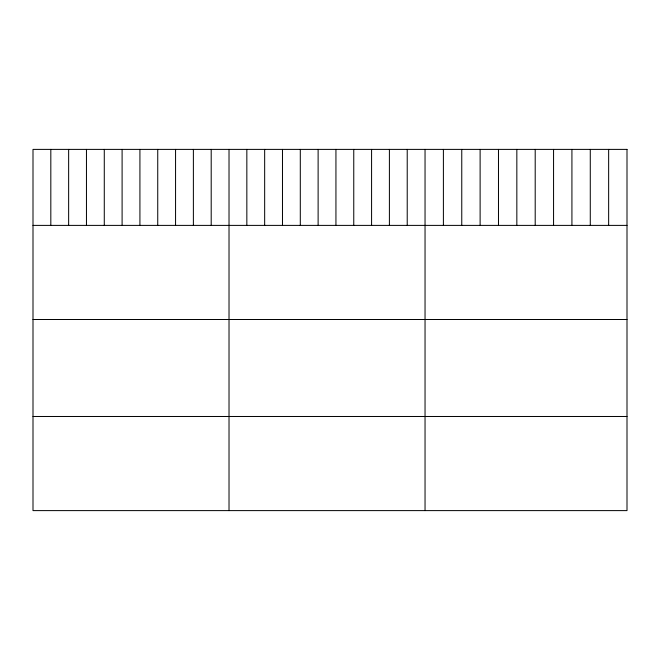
<?xml version="1.0" encoding="UTF-8"?>
<svg xmlns="http://www.w3.org/2000/svg" width="660" height="660" viewBox="0 0 660 660"><rect width="100%" height="100%" fill="white"/><g stroke="black" fill="none" stroke-linecap="round" stroke-linejoin="round"><path stroke-width="0.99" d="M33 225.39L627 225.39M33 319.506L627 319.506M33 416.485L627 416.485M608.644 149.391L608.644 225.39M590.279 149.391L590.279 225.39M571.923 149.391L571.923 225.39M553.558 149.391L553.558 225.39M535.202 149.391L535.202 225.39M516.838 149.391L516.838 225.39M498.481 149.391L498.481 225.39M480.117 149.391L480.117 225.39M461.761 149.391L461.761 225.39M443.396 149.391L443.396 225.39M425.04 149.391L425.04 510.609M407.22 149.391L407.22 225.39M389.4 149.391L389.4 225.39M371.58 149.391L371.58 225.39M353.76 149.391L353.76 225.39M335.94 149.391L335.94 225.39M318.12 149.391L318.12 225.39M300.3 149.391L300.3 225.39M282.48 149.391L282.48 225.39M264.66 149.391L264.66 225.39M246.84 149.391L246.84 225.39M229.02 149.391L229.02 510.609M211.2 149.391L211.2 225.39M193.38 149.391L193.38 225.39M175.56 149.391L175.56 225.39M157.74 149.391L157.74 225.39M139.92 149.391L139.92 225.39M122.1 149.391L122.1 225.39M104.28 149.391L104.28 225.39M86.46 149.391L86.46 225.39M68.64 149.391L68.64 225.39M50.82 149.391L50.82 225.39M627 149.391L33 149.391L33 510.609L627 510.609L627 149.391"/></g></svg>
